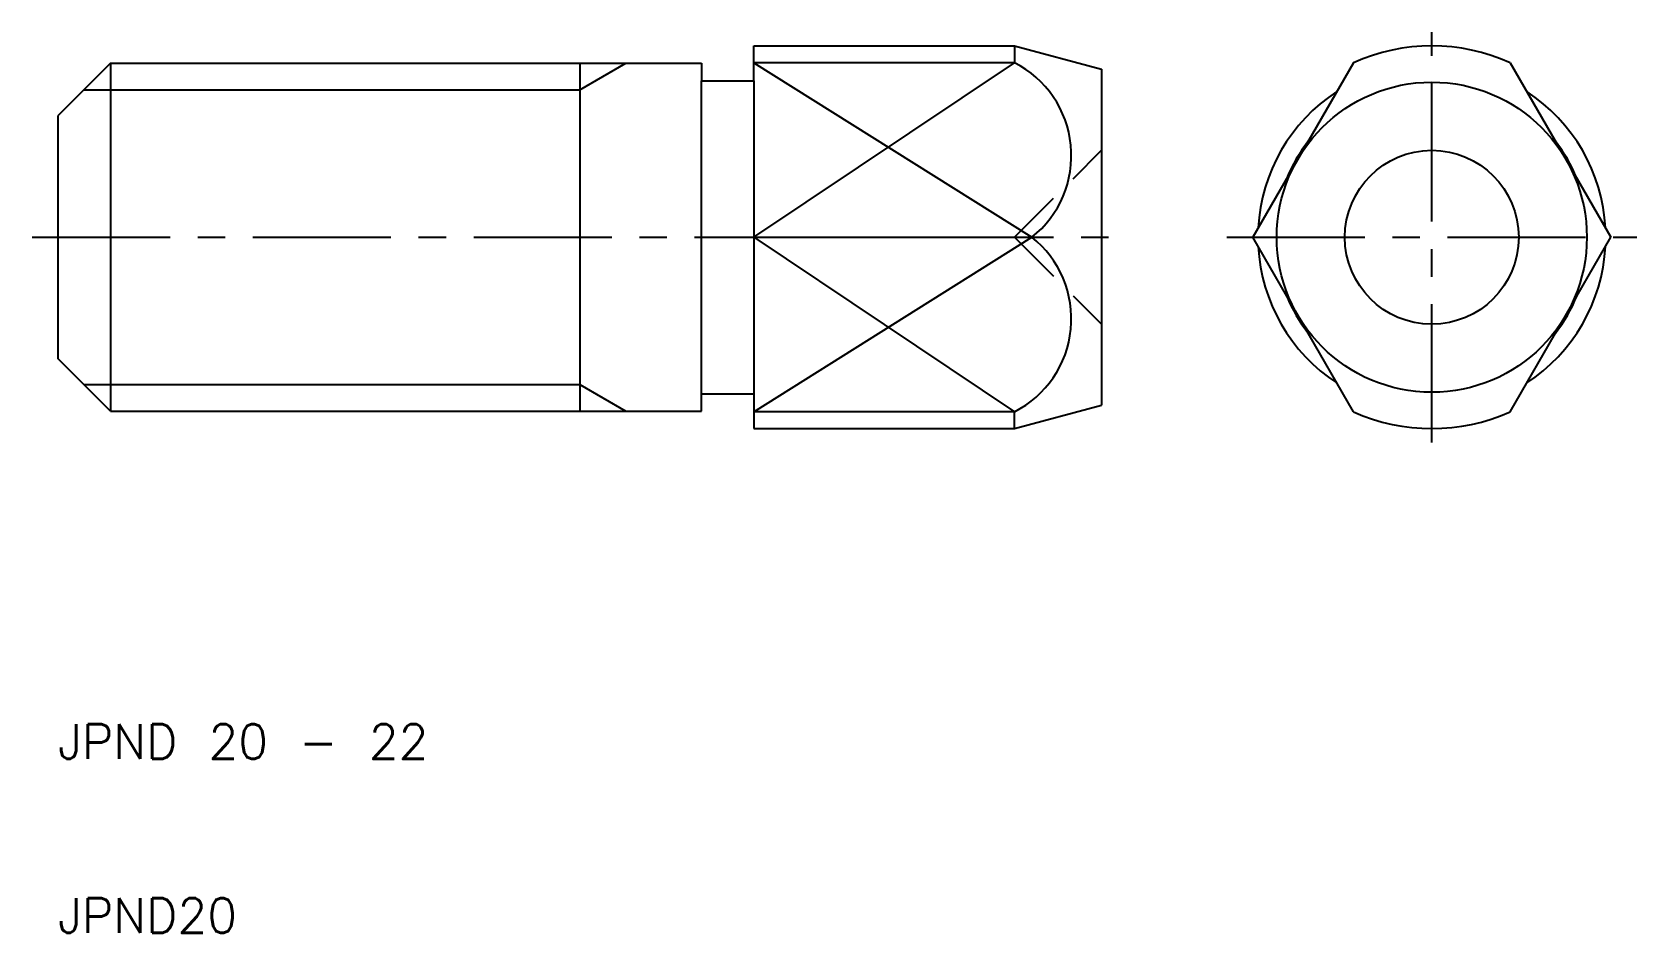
# Model space of a CAD drawing. Extents: x 8.5 to 100.8, y 10 to 61.8.
import ezdxf

# ---------------------------------------------------------------- set-up
doc = ezdxf.new("R2010")
doc.units = 0
doc.header["$LTSCALE"] = 0.25
doc.linetypes.add('CENTER', pattern=[50.8, 31.75, -6.35, 6.35, -6.35])
doc.linetypes.add('DASHED', pattern=[19.05, 12.7, -6.35])
doc.layers.get('0').update_dxf_attribs({"linetype": 'CONTINUOUS'})
doc.layers.add('CENTER', color=1, linetype='CENTER')
doc.styles.get("Standard").update_dxf_attribs({"font": 'txt.shx', "bigfont": 'extfont.shx'})

msp = doc.modelspace()

# ---------------------------------------------------------------- linework, layer by layer
for p, q in [((50, 61), (65, 61)), ((50, 59), (50, 61)), ((65, 61), (70, 59.66)), ((65, 61), (65, 60.037)), ((13, 60), (10, 57)), ((13, 60), (13, 40)), ((13, 60), (47, 60)), ((40, 60), (40, 40)), ((47, 60), (47, 59)), ((65, 60.037), (50, 60.037)), ((84.5, 60.037), (78.705, 50)), ((93.5, 60.037), (99.295, 50)), ((70, 59.66), (70, 40.34)), ((47, 41), (47, 59)), ((47, 59), (50, 59)), ((50, 59), (50, 41)), ((10, 43), (10, 57)), ((50, 50), (66, 50)), ((84.5, 39.963), (78.705, 50)), ((93.5, 39.963), (99.295, 50)), ((13, 40), (10, 43)), ((47, 41), (50, 41)), ((47, 40), (47, 41)), ((50, 41), (50, 39)), ((13, 40), (47, 40)), ((65, 39.963), (50, 39.963)), ((65, 39), (70, 40.34)), ((65, 39), (65, 39.963)), ((50, 39), (65, 39))]:
    msp.add_line(p, q)
at = {"color": 3}
for p, q in [((40, 58.467), (42.656, 60)), ((50, 60.037), (66, 50)), ((50, 50), (65, 60.037)), ((11.466, 58.467), (40, 58.467)), ((50, 50), (65, 39.963)), ((50, 39.963), (66, 50)), ((11.466, 41.533), (40, 41.533)), ((40, 41.533), (42.656, 40))]:
    msp.add_line(p, q, dxfattribs=at)
at = {"color": 3, "linetype": 'DASHED'}
for q in [(70, 55), (70, 45)]:
    msp.add_line((65, 50), q, dxfattribs=at)
for radius in [8.916, 5]:
    msp.add_circle((89, 50), radius)
for centre, radius, start, end in [((89, 50), 11, 65.85226, 114.14774), ((62.274, 54.697), 5.996, 308.42463, 62.95425), ((89, 50), 10, 123.07284, 176.92716), ((89, 50), 10, 3.07284, 56.92716), ((89, 50), 9, 142.15784, 157.84216), ((89, 50), 9, 22.15784, 37.84216), ((62.274, 45.303), 5.996, 297.04575, 51.57537), ((89, 50), 10, 183.07284, 236.92716), ((89, 50), 10, 303.07284, 356.92716), ((89, 50), 9, 202.15784, 217.84216), ((89, 50), 9, 322.15784, 337.84216), ((89, 50), 11, 245.85226, 294.14774)]:
    msp.add_arc(centre, radius, start, end)
at = {"layer": 'CENTER', "color": 1, "linetype": 'CENTER'}
for p, q in [((89, 38.205), (89, 61.795)), ((8.5, 50), (71.5, 50)), ((77.205, 50), (100.795, 50))]:
    msp.add_line(p, q, dxfattribs=at)

# ---------------------------------------------------------------- texts
for s, p in [('JPND 20 - 22', (10, 20)), ('JPND20', (10, 10))]:
    msp.add_text(s, height=2).set_placement(p)

doc.saveas('drawing.dxf')
